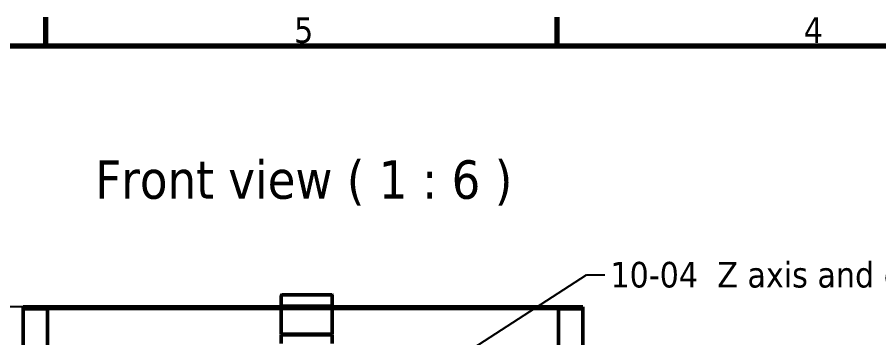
# Model space of a CAD drawing. Header units: millimetres. Extents: x -1328 to 2520, y -765 to 1782.
# Drawn here: x 396 to 1104, y 1482 to 1745 of the extents above; entities that cross this region are included whole.
import ezdxf

# ---------------------------------------------------------------- set-up
doc = ezdxf.new("R2010")
doc.units = ezdxf.units.MM
doc.header["$LTSCALE"] = 6
for name, color, linetype, lineweight in [('Border (ISO)', 7, 'Continuous', 70), ('Dimension (ISO)', 7, 'Continuous', 25), ('Reference (ISO)', 7, 'Continuous', 35), ('Symbol (ISO)', 7, 'Continuous', 25), ('Visible (ISO)', 7, 'Continuous', 50)]:
    doc.layers.add(name, color=color, linetype=linetype, lineweight=lineweight)
doc.styles.add('Label Text (ISO)', font='tahoma.ttf')
doc.styles.add('Note Text (ISO)', font='tahoma.ttf')
doc.dimstyles.new('Default (ISO)', dxfattribs={"dimscale": 6, "dimtxt": 3.5, "dimasz": 2.5, "dimexe": 3.175, "dimexo": 0, "dimgap": 0.762, "dimtad": 1, "dimrnd": 1e-08, "dimzin": 0, "dimtxsty": 'Note Text (ISO)', "dimcen": 0.09, "dimdle": 10, "dimclrd": 256, "dimclre": 256, "dimclrt": 256, "dimazin": 0, "dimtfac": 1.001486, "dimtmove": 0, "dimatfit": 3, "dimfxl": 1, "dimtolj": 1, "dimtzin": 0, "dimlwd": -1, "dimlwe": -1, "dimarcsym": 0})
doc.dimstyles.new('Default - Method 1b (ISO)$7', dxfattribs={"dimscale": 6, "dimtxt": 3.5, "dimasz": 2.5, "dimexe": 3.175, "dimexo": 0, "dimgap": 0.762, "dimtad": 1, "dimtoh": 1, "dimrnd": 1e-08, "dimtxsty": 'Note Text (ISO)', "dimcen": 0.09, "dimdle": 10, "dimclrd": 256, "dimclre": 256, "dimclrt": 256, "dimazin": 2, "dimtfac": 1, "dimtmove": 0, "dimatfit": 3, "dimfxl": 1, "dimtolj": 1, "dimlwd": -1, "dimlwe": -1, "dimarcsym": 0})

# ---------------------------------------------------------------- blocks, each defined once
blk = doc.blocks.new('Borders Default Border')
at = {"layer": 'Border (ISO)'}
for p, q in [((70, 287), (70, 290.9)), ((140, 287), (140, 290.9))]:
    blk.add_line(p, q, dxfattribs=at)
at = {"layer": 'Border (ISO)', "flags": 128}
blk.add_lwpolyline([(10, 10), (10, 287), (410, 287), (410, 10), (10, 10)], dxfattribs=at)
at = {"layer": 'Border (ISO)', "char_height": 3.5, "attachment_point": 7, "style": 'Note Text (ISO)'}
for s, insert in [('5', (103.98, 287.33)), ('4', (173.78, 287.4))]:
    blk.add_mtext(s, dxfattribs=dict(at, insert=insert))
blk = doc.blocks.new('*D15')
at = {"layer": 'Defpoints', "color": 0, "transparency": 16777216}
for p in [(421.18, 1507.94), (181.18, 1107.94), (421.18, 1107.94)]:
    blk.add_point(p, dxfattribs=at)
at = {"layer": 'Dimension (ISO)', "transparency": 16777216}
for p, q in [((421.18, 1507.94), (162.13, 1507.94)), ((181.18, 1492.94), (181.18, 1122.94)), ((421.18, 1107.94), (162.13, 1107.94))]:
    blk.add_line(p, q, dxfattribs=at)
for points in [[(178.68, 1492.94), (183.68, 1492.94), (181.18, 1507.94)], [(178.68, 1122.94), (183.68, 1122.94), (181.18, 1107.94)]]:
    blk.add_solid(points, dxfattribs=at)
at = {"layer": 'Dimension (ISO)', "transparency": 16777216, "insert": (154.75, 1268.52), "char_height": 21, "attachment_point": 1, "rotation": 90, "style": 'Note Text (ISO)'}
blk.add_mtext('\\A1;400', dxfattribs=at)

msp = doc.modelspace()

# ---------------------------------------------------------------- linework, layer by layer
at = {"layer": 'Reference (ISO)'}
for p, q in [((401.18, 1105.94), (401.18, 1505.94)), ((401.18, 1505.94), (421.18, 1505.94)), ((841.18, 1505.94), (421.18, 1505.94)), ((421.18, 1505.94), (421.18, 1125.94)), ((841.18, 1125.94), (841.18, 1505.94)), ((841.18, 1505.94), (861.18, 1505.94)), ((861.18, 1505.94), (861.18, 1105.94))]:
    msp.add_line(p, q, dxfattribs=at)
at = {"layer": 'Visible (ISO)'}
for p, q in [((613.28, 1508.39), (613.28, 1517.14)), ((614.22, 1517.64), (613.78, 1517.64)), ((614.22, 1517.64), (616.85, 1517.64)), ((621.53, 1517.79), (616.03, 1517.79)), ((616.03, 1517.64), (616.03, 1517.79)), ((617.91, 1517.64), (616.85, 1517.64)), ((617.91, 1517.64), (650.65, 1517.64)), ((621.53, 1517.64), (621.53, 1517.79)), ((652.53, 1517.79), (647.03, 1517.79)), ((647.03, 1517.64), (647.03, 1517.79)), ((651.71, 1517.64), (650.65, 1517.64)), ((651.71, 1517.64), (654.34, 1517.64)), ((652.53, 1517.64), (652.53, 1517.79)), ((654.78, 1517.64), (654.34, 1517.64)), ((655.28, 1517.14), (655.28, 1508.39)), ((401.18, 1107.94), (401.18, 1507.94)), ((401.18, 1507.94), (421.18, 1507.94)), ((421.18, 1507.94), (421.18, 1127.94)), ((613.33, 1507.94), (421.18, 1507.94)), ((613.53, 1508.14), (613.28, 1508.39)), ((613.28, 1508.39), (613.87, 1508.39)), ((613.28, 1507.89), (613.53, 1508.14)), ((614.13, 1507.89), (613.28, 1507.89)), ((613.28, 1507.89), (613.28, 1485.39)), ((614.04, 1508.14), (613.53, 1508.14)), ((616.49, 1508.39), (613.87, 1508.39)), ((614.04, 1508.14), (616.67, 1508.14)), ((618.49, 1507.89), (614.13, 1507.89)), ((616.49, 1508.39), (617.91, 1508.39)), ((617.91, 1508.14), (616.67, 1508.14)), ((650.65, 1508.39), (617.91, 1508.39)), ((617.91, 1508.14), (650.65, 1508.14)), ((620.96, 1507.89), (618.49, 1507.89)), ((647.61, 1508.14), (620.96, 1508.14)), ((620.96, 1507.89), (647.61, 1507.89)), ((650.07, 1507.89), (647.61, 1507.89)), ((654.43, 1507.89), (650.07, 1507.89)), ((650.65, 1508.39), (652.07, 1508.39)), ((651.89, 1508.14), (650.65, 1508.14)), ((651.89, 1508.14), (654.52, 1508.14)), ((654.69, 1508.39), (652.07, 1508.39)), ((655.28, 1507.89), (654.43, 1507.89)), ((655.03, 1508.14), (654.52, 1508.14)), ((654.69, 1508.39), (655.28, 1508.39)), ((655.03, 1508.14), (655.28, 1508.39)), ((655.03, 1508.14), (655.28, 1507.89)), ((841.18, 1507.94), (655.23, 1507.94)), ((655.28, 1507.89), (655.28, 1485.39)), ((841.18, 1127.94), (841.18, 1507.94)), ((841.18, 1507.94), (861.18, 1507.94)), ((861.18, 1507.94), (861.18, 1107.94)), ((613.28, 1485.39), (614.13, 1485.39)), ((613.53, 1485.14), (613.28, 1485.39)), ((613.28, 1484.89), (613.53, 1485.14)), ((613.87, 1484.89), (613.28, 1484.89)), ((613.28, 1477.64), (613.28, 1484.89)), ((613.53, 1485.14), (614.04, 1485.14)), ((613.87, 1484.89), (616.49, 1484.89)), ((616.67, 1485.14), (614.04, 1485.14)), ((614.13, 1485.39), (618.49, 1485.39)), ((617.91, 1484.89), (616.49, 1484.89)), ((616.67, 1485.14), (617.91, 1485.14)), ((650.65, 1485.14), (617.91, 1485.14)), ((617.91, 1484.89), (650.65, 1484.89)), ((618.49, 1485.39), (620.96, 1485.39)), ((647.61, 1485.39), (620.96, 1485.39)), ((620.96, 1485.14), (647.61, 1485.14)), ((647.61, 1485.39), (650.07, 1485.39)), ((650.07, 1485.39), (654.43, 1485.39)), ((650.65, 1485.14), (651.89, 1485.14)), ((652.07, 1484.89), (650.65, 1484.89)), ((654.52, 1485.14), (651.89, 1485.14)), ((652.07, 1484.89), (654.69, 1484.89)), ((654.43, 1485.39), (655.28, 1485.39)), ((654.52, 1485.14), (655.03, 1485.14)), ((655.28, 1484.89), (654.69, 1484.89)), ((655.28, 1485.39), (655.03, 1485.14)), ((655.03, 1485.14), (655.28, 1484.89)), ((655.28, 1484.89), (655.28, 1477.64))]:
    msp.add_line(p, q, dxfattribs=at)
for centre, start, end in [((613.78, 1517.14), 90, 180), ((654.78, 1517.14), 0, 90)]:
    msp.add_arc(centre, 0.5, start, end, dxfattribs=at)

# ---------------------------------------------------------------- block references
at = {"xscale": 6, "yscale": 6, "zscale": 6}
msp.add_blockref('Borders Default Border', (0, 0), dxfattribs=at)

# ---------------------------------------------------------------- texts
at = {"layer": 'Symbol (ISO)', "insert": (460.51, 1590.82), "char_height": 31.5, "attachment_point": 7, "style": 'Label Text (ISO)'}
msp.add_mtext('Front view ( 1 : 6 )', dxfattribs=at)
at = {"layer": 'Symbol (ISO)', "insert": (883.82, 1544.73), "char_height": 21, "width": 338.1783, "attachment_point": 1, "style": 'Note Text (ISO)'}
msp.add_mtext('\\fTahoma|b0|i0;10-04  Z axis and extruder', dxfattribs=at)

# ---------------------------------------------------------------- dimensions: what is measured, and where the dimension line sits
at = {"layer": 'Dimension (ISO)'}
dim = msp.add_linear_dim(base=(181.18, 1107.94), p1=(421.18, 1507.94), p2=(421.18, 1107.94), angle=90, dimstyle='Default (ISO)', override={"dimgap": 0.762, "dimdec": 0, "dimtol": 0, "dimlim": 0, "dimtp": 0, "dimtm": 0, "dimtdec": 2, "dimtofl": 0, "dimatfit": 1}, dxfattribs=at)
dim.commit()
dim.dimension.update_dxf_attribs({"geometry": '*D15', "text_midpoint": (181.18, 1291.31), "dimtype": 160})

# ---------------------------------------------------------------- leaders
at = {"layer": 'Symbol (ISO)', "annotation_type": 0, "has_hookline": 1}
for points, hookline_direction, text_width in [([(421.18, 1234.92), (297.55, 1556.88), (282.55, 1556.88)], 1, 186.53), ([(646.78, 1393.95), (864.25, 1534.23), (879.25, 1534.23)], 0, 334.96)]:
    msp.add_leader(points, dimstyle='Default - Method 1b (ISO)$7', override={"dimtad": 0}, dxfattribs=dict(at, hookline_direction=hookline_direction, text_width=text_width))

doc.saveas('drawing.dxf')
